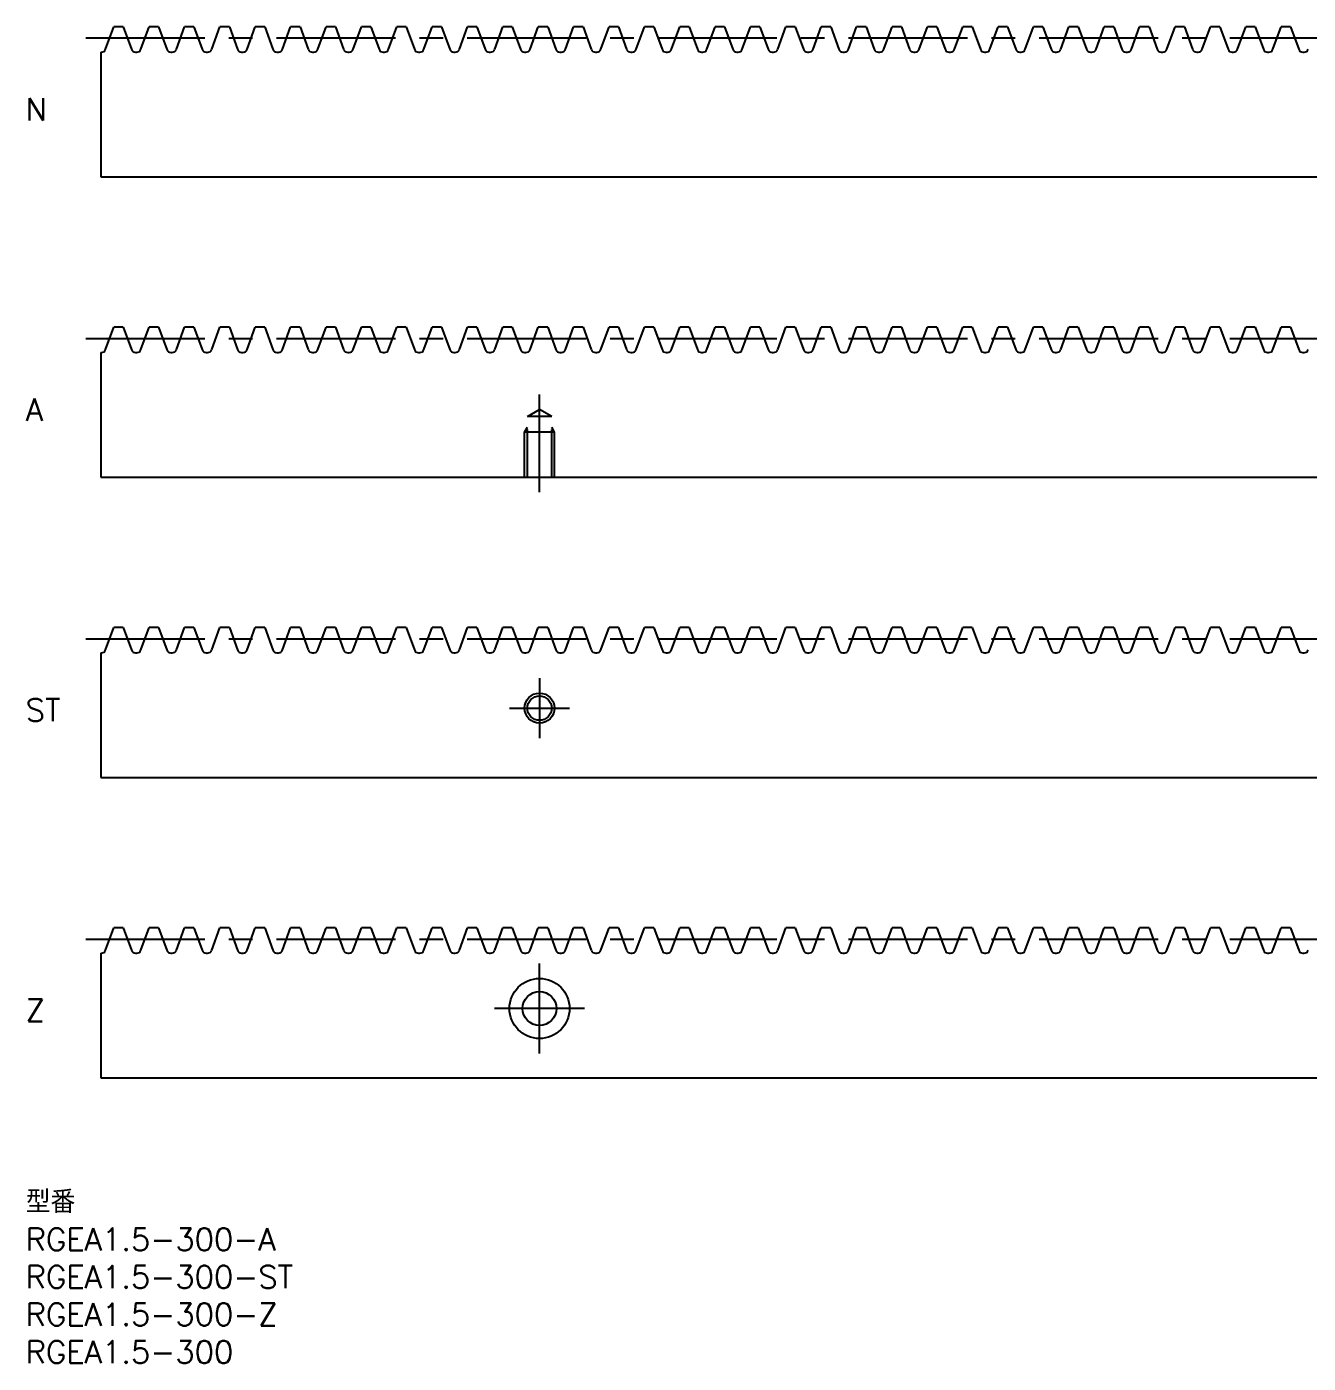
# Model space of a CAD drawing. Extents: x 0 to 342, y -23 to 155.
# Drawn here: x 0.1 to 170.9, y -23 to 155 of the extents above; entities that cross this region are included whole.
import ezdxf

# ---------------------------------------------------------------- set-up
doc = ezdxf.new("R2010")
doc.units = 0
doc.header["$LTSCALE"] = 0.5
doc.linetypes.add('CENTER', pattern=[50.8, 31.75, -6.35, 6.35, -6.35])
doc.linetypes.add('DASHED', pattern=[19.05, 12.7, -6.35])
for name, color, linetype in [('MSM_CENTER', 1, 'CENTER'), ('MSM_CONTINUOUS', 7, 'CONTINUOUS'), ('MSM_DASHED', 4, 'DASHED'), ('MSM_NARROW', 5, 'CONTINUOUS'), ('MSM_PART_NUMBER', 7, 'CONTINUOUS')]:
    doc.layers.add(name, color=color, linetype=linetype)
doc.styles.get("Standard").update_dxf_attribs({"font": 'txt.shx', "height": 3, "bigfont": 'bigfont.shx'})

# ---------------------------------------------------------------- blocks, each defined once
blk = doc.blocks.new('*U77')
at = {"layer": 'MSM_PART_NUMBER'}
blk.add_text('型番', height=3, dxfattribs=at).set_placement((0, -3))

msp = doc.modelspace()

# ---------------------------------------------------------------- linework, layer by layer
at = {"layer": 'MSM_CENTER'}
for p, q in [((8, 153.5), (308.88, 153.5)), ((8, 113.5), (308.88, 113.5)), ((68.44, 93), (68.44, 106.04)), ((8, 73.5), (308.88, 73.5)), ((68.44, 68.25), (68.44, 60.25)), ((64.44, 64.25), (72.44, 64.25)), ((8, 33.5), (308.88, 33.5)), ((68.44, 18.25), (68.44, 30.25)), ((74.44, 24.25), (62.44, 24.25))]:
    msp.add_line(p, q, dxfattribs=at)
at = {"layer": 'MSM_CONTINUOUS'}
for p, q in [((10.63, 152), (11.72, 155)), ((12.99, 155), (11.72, 155)), ((12.99, 155), (14.08, 152)), ((15.34, 152), (16.44, 155)), ((17.7, 155), (16.44, 155)), ((17.7, 155), (18.79, 152)), ((20.06, 152), (21.15, 155)), ((22.41, 155), (21.15, 155)), ((22.41, 155), (23.5, 152)), ((24.77, 152), (25.86, 155)), ((27.12, 155), (25.86, 155)), ((27.12, 155), (28.22, 152)), ((29.48, 152), (30.57, 155)), ((31.84, 155), (30.57, 155)), ((31.84, 155), (32.93, 152)), ((34.19, 152), (35.29, 155)), ((36.55, 155), (35.29, 155)), ((36.55, 155), (37.64, 152)), ((38.91, 152), (40, 155)), ((41.26, 155), (40, 155)), ((41.26, 155), (42.35, 152)), ((43.62, 152), (44.71, 155)), ((45.97, 155), (44.71, 155)), ((45.97, 155), (47.07, 152)), ((48.33, 152), (49.42, 155)), ((50.69, 155), (49.42, 155)), ((50.69, 155), (51.78, 152)), ((53.04, 152), (54.14, 155)), ((55.4, 155), (54.14, 155)), ((55.4, 155), (56.49, 152)), ((57.76, 152), (58.85, 155)), ((60.11, 155), (58.85, 155)), ((60.11, 155), (61.2, 152)), ((62.47, 152), (63.56, 155)), ((64.82, 155), (63.56, 155)), ((64.82, 155), (65.92, 152)), ((67.18, 152), (68.27, 155)), ((69.54, 155), (68.27, 155)), ((69.54, 155), (70.63, 152)), ((71.89, 152), (72.98, 155)), ((74.25, 155), (72.98, 155)), ((74.25, 155), (75.34, 152)), ((76.61, 152), (77.7, 155)), ((78.96, 155), (77.7, 155)), ((78.96, 155), (80.05, 152)), ((81.32, 152), (82.41, 155)), ((83.67, 155), (82.41, 155)), ((83.67, 155), (84.77, 152)), ((86.03, 152), (87.12, 155)), ((88.39, 155), (87.12, 155)), ((88.39, 155), (89.48, 152)), ((90.74, 152), (91.83, 155)), ((93.1, 155), (91.83, 155)), ((93.1, 155), (94.19, 152)), ((95.45, 152), (96.55, 155)), ((97.81, 155), (96.55, 155)), ((97.81, 155), (98.9, 152)), ((100.17, 152), (101.26, 155)), ((102.52, 155), (101.26, 155)), ((102.52, 155), (103.62, 152)), ((104.88, 152), (105.97, 155)), ((107.24, 155), (105.97, 155)), ((107.24, 155), (108.33, 152)), ((109.59, 152), (110.68, 155)), ((111.95, 155), (110.68, 155)), ((111.95, 155), (113.04, 152)), ((114.3, 152), (115.4, 155)), ((116.66, 155), (115.4, 155)), ((116.66, 155), (117.75, 152)), ((119.02, 152), (120.11, 155)), ((121.37, 155), (120.11, 155)), ((121.37, 155), (122.46, 152)), ((123.73, 152), (124.82, 155)), ((126.09, 155), (124.82, 155)), ((126.09, 155), (127.18, 152)), ((128.44, 152), (129.53, 155)), ((130.8, 155), (129.53, 155)), ((130.8, 155), (131.89, 152)), ((133.15, 152), (134.25, 155)), ((135.51, 155), (134.25, 155)), ((135.51, 155), (136.6, 152)), ((137.87, 152), (138.96, 155)), ((140.22, 155), (138.96, 155)), ((140.22, 155), (141.31, 152)), ((142.58, 152), (143.67, 155)), ((144.93, 155), (143.67, 155)), ((144.93, 155), (146.03, 152)), ((147.29, 152), (148.38, 155)), ((149.65, 155), (148.38, 155)), ((149.65, 155), (150.74, 152)), ((152, 152), (153.1, 155)), ((154.36, 155), (153.1, 155)), ((154.36, 155), (155.45, 152)), ((156.72, 152), (157.81, 155)), ((159.07, 155), (157.81, 155)), ((159.07, 155), (160.16, 152)), ((161.43, 152), (162.52, 155)), ((163.78, 155), (162.52, 155)), ((163.78, 155), (164.88, 152)), ((166.14, 152), (167.23, 155)), ((168.5, 155), (167.23, 155)), ((168.5, 155), (169.59, 152)), ((10, 151.62), (10.1, 151.62)), ((10, 151.62), (10, 135)), ((14.62, 151.62), (14.81, 151.62)), ((19.33, 151.62), (19.52, 151.62)), ((24.04, 151.62), (24.23, 151.62)), ((28.75, 151.62), (28.95, 151.62)), ((33.46, 151.62), (33.66, 151.62)), ((38.18, 151.62), (38.37, 151.62)), ((42.89, 151.62), (43.08, 151.62)), ((47.6, 151.62), (47.8, 151.62)), ((52.31, 151.62), (52.51, 151.62)), ((57.03, 151.62), (57.22, 151.62)), ((61.74, 151.62), (61.93, 151.62)), ((66.45, 151.62), (66.64, 151.62)), ((71.16, 151.62), (71.36, 151.62)), ((75.88, 151.62), (76.07, 151.62)), ((80.59, 151.62), (80.78, 151.62)), ((85.3, 151.62), (85.49, 151.62)), ((90.01, 151.62), (90.21, 151.62)), ((94.73, 151.62), (94.92, 151.62)), ((99.44, 151.62), (99.63, 151.62)), ((104.15, 151.62), (104.34, 151.62)), ((108.86, 151.62), (109.06, 151.62)), ((113.58, 151.62), (113.77, 151.62)), ((118.29, 151.62), (118.48, 151.62)), ((123, 151.62), (123.19, 151.62)), ((127.71, 151.62), (127.91, 151.62)), ((132.43, 151.62), (132.62, 151.62)), ((137.14, 151.62), (137.33, 151.62)), ((141.85, 151.62), (142.04, 151.62)), ((146.56, 151.62), (146.76, 151.62)), ((151.27, 151.62), (151.47, 151.62)), ((155.99, 151.62), (156.18, 151.62)), ((160.7, 151.62), (160.89, 151.62)), ((165.41, 151.62), (165.61, 151.62)), ((170.12, 151.62), (170.32, 151.62)), ((10, 135), (306.88, 135)), ((10.63, 112), (11.72, 115)), ((12.99, 115), (11.72, 115)), ((12.99, 115), (14.08, 112)), ((15.34, 112), (16.44, 115)), ((17.7, 115), (16.44, 115)), ((17.7, 115), (18.79, 112)), ((20.06, 112), (21.15, 115)), ((22.41, 115), (21.15, 115)), ((22.41, 115), (23.5, 112)), ((24.77, 112), (25.86, 115)), ((27.12, 115), (25.86, 115)), ((27.12, 115), (28.22, 112)), ((29.48, 112), (30.57, 115)), ((31.84, 115), (30.57, 115)), ((31.84, 115), (32.93, 112)), ((34.19, 112), (35.29, 115)), ((36.55, 115), (35.29, 115)), ((36.55, 115), (37.64, 112)), ((38.91, 112), (40, 115)), ((41.26, 115), (40, 115)), ((41.26, 115), (42.35, 112)), ((43.62, 112), (44.71, 115)), ((45.97, 115), (44.71, 115)), ((45.97, 115), (47.07, 112)), ((48.33, 112), (49.42, 115)), ((50.69, 115), (49.42, 115)), ((50.69, 115), (51.78, 112)), ((53.04, 112), (54.14, 115)), ((55.4, 115), (54.14, 115)), ((55.4, 115), (56.49, 112)), ((57.76, 112), (58.85, 115)), ((60.11, 115), (58.85, 115)), ((60.11, 115), (61.2, 112)), ((62.47, 112), (63.56, 115)), ((64.82, 115), (63.56, 115)), ((64.82, 115), (65.92, 112)), ((67.18, 112), (68.27, 115)), ((69.54, 115), (68.27, 115)), ((69.54, 115), (70.63, 112)), ((71.89, 112), (72.98, 115)), ((74.25, 115), (72.98, 115)), ((74.25, 115), (75.34, 112)), ((76.61, 112), (77.7, 115)), ((78.96, 115), (77.7, 115)), ((78.96, 115), (80.05, 112)), ((81.32, 112), (82.41, 115)), ((83.67, 115), (82.41, 115)), ((83.67, 115), (84.77, 112)), ((86.03, 112), (87.12, 115)), ((88.39, 115), (87.12, 115)), ((88.39, 115), (89.48, 112)), ((90.74, 112), (91.83, 115)), ((93.1, 115), (91.83, 115)), ((93.1, 115), (94.19, 112)), ((95.45, 112), (96.55, 115)), ((97.81, 115), (96.55, 115)), ((97.81, 115), (98.9, 112)), ((100.17, 112), (101.26, 115)), ((102.52, 115), (101.26, 115)), ((102.52, 115), (103.62, 112)), ((104.88, 112), (105.97, 115)), ((107.24, 115), (105.97, 115)), ((107.24, 115), (108.33, 112)), ((109.59, 112), (110.68, 115)), ((111.95, 115), (110.68, 115)), ((111.95, 115), (113.04, 112)), ((114.3, 112), (115.4, 115)), ((116.66, 115), (115.4, 115)), ((116.66, 115), (117.75, 112)), ((119.02, 112), (120.11, 115)), ((121.37, 115), (120.11, 115)), ((121.37, 115), (122.46, 112)), ((123.73, 112), (124.82, 115)), ((126.09, 115), (124.82, 115)), ((126.09, 115), (127.18, 112)), ((128.44, 112), (129.53, 115)), ((130.8, 115), (129.53, 115)), ((130.8, 115), (131.89, 112)), ((133.15, 112), (134.25, 115)), ((135.51, 115), (134.25, 115)), ((135.51, 115), (136.6, 112)), ((137.87, 112), (138.96, 115)), ((140.22, 115), (138.96, 115)), ((140.22, 115), (141.31, 112)), ((142.58, 112), (143.67, 115)), ((144.93, 115), (143.67, 115)), ((144.93, 115), (146.03, 112)), ((147.29, 112), (148.38, 115)), ((149.65, 115), (148.38, 115)), ((149.65, 115), (150.74, 112)), ((152, 112), (153.1, 115)), ((154.36, 115), (153.1, 115)), ((154.36, 115), (155.45, 112)), ((156.72, 112), (157.81, 115)), ((159.07, 115), (157.81, 115)), ((159.07, 115), (160.16, 112)), ((161.43, 112), (162.52, 115)), ((163.78, 115), (162.52, 115)), ((163.78, 115), (164.88, 112)), ((166.14, 112), (167.23, 115)), ((168.5, 115), (167.23, 115)), ((168.5, 115), (169.59, 112)), ((10, 111.62), (10.1, 111.62)), ((10, 111.62), (10, 95)), ((14.62, 111.62), (14.81, 111.62)), ((19.33, 111.62), (19.52, 111.62)), ((24.04, 111.62), (24.23, 111.62)), ((28.75, 111.62), (28.95, 111.62)), ((33.46, 111.62), (33.66, 111.62)), ((38.18, 111.62), (38.37, 111.62)), ((42.89, 111.62), (43.08, 111.62)), ((47.6, 111.62), (47.8, 111.62)), ((52.31, 111.62), (52.51, 111.62)), ((57.03, 111.62), (57.22, 111.62)), ((61.74, 111.62), (61.93, 111.62)), ((66.45, 111.62), (66.64, 111.62)), ((71.16, 111.62), (71.36, 111.62)), ((75.88, 111.62), (76.07, 111.62)), ((80.59, 111.62), (80.78, 111.62)), ((85.3, 111.62), (85.49, 111.62)), ((90.01, 111.62), (90.21, 111.62)), ((94.73, 111.62), (94.92, 111.62)), ((99.44, 111.62), (99.63, 111.62)), ((104.15, 111.62), (104.34, 111.62)), ((108.86, 111.62), (109.06, 111.62)), ((113.58, 111.62), (113.77, 111.62)), ((118.29, 111.62), (118.48, 111.62)), ((123, 111.62), (123.19, 111.62)), ((127.71, 111.62), (127.91, 111.62)), ((132.43, 111.62), (132.62, 111.62)), ((137.14, 111.62), (137.33, 111.62)), ((141.85, 111.62), (142.04, 111.62)), ((146.56, 111.62), (146.76, 111.62)), ((151.27, 111.62), (151.47, 111.62)), ((155.99, 111.62), (156.18, 111.62)), ((160.7, 111.62), (160.89, 111.62)), ((165.41, 111.62), (165.61, 111.62)), ((170.12, 111.62), (170.32, 111.62)), ((10, 95), (306.88, 95)), ((10.63, 72), (11.72, 75)), ((12.99, 75), (11.72, 75)), ((12.99, 75), (14.08, 72)), ((15.34, 72), (16.44, 75)), ((17.7, 75), (16.44, 75)), ((17.7, 75), (18.79, 72)), ((20.06, 72), (21.15, 75)), ((22.41, 75), (21.15, 75)), ((22.41, 75), (23.5, 72)), ((24.77, 72), (25.86, 75)), ((27.12, 75), (25.86, 75)), ((27.12, 75), (28.22, 72)), ((29.48, 72), (30.57, 75)), ((31.84, 75), (30.57, 75)), ((31.84, 75), (32.93, 72)), ((34.19, 72), (35.29, 75)), ((36.55, 75), (35.29, 75)), ((36.55, 75), (37.64, 72)), ((38.91, 72), (40, 75)), ((41.26, 75), (40, 75)), ((41.26, 75), (42.35, 72)), ((43.62, 72), (44.71, 75)), ((45.97, 75), (44.71, 75)), ((45.97, 75), (47.07, 72)), ((48.33, 72), (49.42, 75)), ((50.69, 75), (49.42, 75)), ((50.69, 75), (51.78, 72)), ((53.04, 72), (54.14, 75)), ((55.4, 75), (54.14, 75)), ((55.4, 75), (56.49, 72)), ((57.76, 72), (58.85, 75)), ((60.11, 75), (58.85, 75)), ((60.11, 75), (61.2, 72)), ((62.47, 72), (63.56, 75)), ((64.82, 75), (63.56, 75)), ((64.82, 75), (65.92, 72)), ((67.18, 72), (68.27, 75)), ((69.54, 75), (68.27, 75)), ((69.54, 75), (70.63, 72)), ((71.89, 72), (72.98, 75)), ((74.25, 75), (72.98, 75)), ((74.25, 75), (75.34, 72)), ((76.61, 72), (77.7, 75)), ((78.96, 75), (77.7, 75)), ((78.96, 75), (80.05, 72)), ((81.32, 72), (82.41, 75)), ((83.67, 75), (82.41, 75)), ((83.67, 75), (84.77, 72)), ((86.03, 72), (87.12, 75)), ((88.39, 75), (87.12, 75)), ((88.39, 75), (89.48, 72)), ((90.74, 72), (91.83, 75)), ((93.1, 75), (91.83, 75)), ((93.1, 75), (94.19, 72)), ((95.45, 72), (96.55, 75)), ((97.81, 75), (96.55, 75)), ((97.81, 75), (98.9, 72)), ((100.17, 72), (101.26, 75)), ((102.52, 75), (101.26, 75)), ((102.52, 75), (103.62, 72)), ((104.88, 72), (105.97, 75)), ((107.24, 75), (105.97, 75)), ((107.24, 75), (108.33, 72)), ((109.59, 72), (110.68, 75)), ((111.95, 75), (110.68, 75)), ((111.95, 75), (113.04, 72)), ((114.3, 72), (115.4, 75)), ((116.66, 75), (115.4, 75)), ((116.66, 75), (117.75, 72)), ((119.02, 72), (120.11, 75)), ((121.37, 75), (120.11, 75)), ((121.37, 75), (122.46, 72)), ((123.73, 72), (124.82, 75)), ((126.09, 75), (124.82, 75)), ((126.09, 75), (127.18, 72)), ((128.44, 72), (129.53, 75)), ((130.8, 75), (129.53, 75)), ((130.8, 75), (131.89, 72)), ((133.15, 72), (134.25, 75)), ((135.51, 75), (134.25, 75)), ((135.51, 75), (136.6, 72)), ((137.87, 72), (138.96, 75)), ((140.22, 75), (138.96, 75)), ((140.22, 75), (141.31, 72)), ((142.58, 72), (143.67, 75)), ((144.93, 75), (143.67, 75)), ((144.93, 75), (146.03, 72)), ((147.29, 72), (148.38, 75)), ((149.65, 75), (148.38, 75)), ((149.65, 75), (150.74, 72)), ((152, 72), (153.1, 75)), ((154.36, 75), (153.1, 75)), ((154.36, 75), (155.45, 72)), ((156.72, 72), (157.81, 75)), ((159.07, 75), (157.81, 75)), ((159.07, 75), (160.16, 72)), ((161.43, 72), (162.52, 75)), ((163.78, 75), (162.52, 75)), ((163.78, 75), (164.88, 72)), ((166.14, 72), (167.23, 75)), ((168.5, 75), (167.23, 75)), ((168.5, 75), (169.59, 72)), ((10, 71.62), (10.1, 71.62)), ((10, 71.62), (10, 55)), ((14.62, 71.62), (14.81, 71.62)), ((19.33, 71.62), (19.52, 71.62)), ((24.04, 71.62), (24.23, 71.62)), ((28.75, 71.62), (28.95, 71.62)), ((33.46, 71.62), (33.66, 71.62)), ((38.18, 71.62), (38.37, 71.62)), ((42.89, 71.62), (43.08, 71.62)), ((47.6, 71.62), (47.8, 71.62)), ((52.31, 71.62), (52.51, 71.62)), ((57.03, 71.62), (57.22, 71.62)), ((61.74, 71.62), (61.93, 71.62)), ((66.45, 71.62), (66.64, 71.62)), ((71.16, 71.62), (71.36, 71.62)), ((75.88, 71.62), (76.07, 71.62)), ((80.59, 71.62), (80.78, 71.62)), ((85.3, 71.62), (85.49, 71.62)), ((90.01, 71.62), (90.21, 71.62)), ((94.73, 71.62), (94.92, 71.62)), ((99.44, 71.62), (99.63, 71.62)), ((104.15, 71.62), (104.34, 71.62)), ((108.86, 71.62), (109.06, 71.62)), ((113.58, 71.62), (113.77, 71.62)), ((118.29, 71.62), (118.48, 71.62)), ((123, 71.62), (123.19, 71.62)), ((127.71, 71.62), (127.91, 71.62)), ((132.43, 71.62), (132.62, 71.62)), ((137.14, 71.62), (137.33, 71.62)), ((141.85, 71.62), (142.04, 71.62)), ((146.56, 71.62), (146.76, 71.62)), ((151.27, 71.62), (151.47, 71.62)), ((155.99, 71.62), (156.18, 71.62)), ((160.7, 71.62), (160.89, 71.62)), ((165.41, 71.62), (165.61, 71.62)), ((170.12, 71.62), (170.32, 71.62)), ((10, 55), (306.88, 55)), ((10.63, 32), (11.72, 35)), ((12.99, 35), (11.72, 35)), ((12.99, 35), (14.08, 32)), ((15.34, 32), (16.44, 35)), ((17.7, 35), (16.44, 35)), ((17.7, 35), (18.79, 32)), ((20.06, 32), (21.15, 35)), ((22.41, 35), (21.15, 35)), ((22.41, 35), (23.5, 32)), ((24.77, 32), (25.86, 35)), ((27.12, 35), (25.86, 35)), ((27.12, 35), (28.22, 32)), ((29.48, 32), (30.57, 35)), ((31.84, 35), (30.57, 35)), ((31.84, 35), (32.93, 32)), ((34.19, 32), (35.29, 35)), ((36.55, 35), (35.29, 35)), ((36.55, 35), (37.64, 32)), ((38.91, 32), (40, 35)), ((41.26, 35), (40, 35)), ((41.26, 35), (42.35, 32)), ((43.62, 32), (44.71, 35)), ((45.97, 35), (44.71, 35)), ((45.97, 35), (47.07, 32)), ((48.33, 32), (49.42, 35)), ((50.69, 35), (49.42, 35)), ((50.69, 35), (51.78, 32)), ((53.04, 32), (54.14, 35)), ((55.4, 35), (54.14, 35)), ((55.4, 35), (56.49, 32)), ((57.76, 32), (58.85, 35)), ((60.11, 35), (58.85, 35)), ((60.11, 35), (61.2, 32)), ((62.47, 32), (63.56, 35)), ((64.82, 35), (63.56, 35)), ((64.82, 35), (65.92, 32)), ((67.18, 32), (68.27, 35)), ((69.54, 35), (68.27, 35)), ((69.54, 35), (70.63, 32)), ((71.89, 32), (72.98, 35)), ((74.25, 35), (72.98, 35)), ((74.25, 35), (75.34, 32)), ((76.61, 32), (77.7, 35)), ((78.96, 35), (77.7, 35)), ((78.96, 35), (80.05, 32)), ((81.32, 32), (82.41, 35)), ((83.67, 35), (82.41, 35)), ((83.67, 35), (84.77, 32)), ((86.03, 32), (87.12, 35)), ((88.39, 35), (87.12, 35)), ((88.39, 35), (89.48, 32)), ((90.74, 32), (91.83, 35)), ((93.1, 35), (91.83, 35)), ((93.1, 35), (94.19, 32)), ((95.45, 32), (96.55, 35)), ((97.81, 35), (96.55, 35)), ((97.81, 35), (98.9, 32)), ((100.17, 32), (101.26, 35)), ((102.52, 35), (101.26, 35)), ((102.52, 35), (103.62, 32)), ((104.88, 32), (105.97, 35)), ((107.24, 35), (105.97, 35)), ((107.24, 35), (108.33, 32)), ((109.59, 32), (110.68, 35)), ((111.95, 35), (110.68, 35)), ((111.95, 35), (113.04, 32)), ((114.3, 32), (115.4, 35)), ((116.66, 35), (115.4, 35)), ((116.66, 35), (117.75, 32)), ((119.02, 32), (120.11, 35)), ((121.37, 35), (120.11, 35)), ((121.37, 35), (122.46, 32)), ((123.73, 32), (124.82, 35)), ((126.09, 35), (124.82, 35)), ((126.09, 35), (127.18, 32)), ((128.44, 32), (129.53, 35)), ((130.8, 35), (129.53, 35)), ((130.8, 35), (131.89, 32)), ((133.15, 32), (134.25, 35)), ((135.51, 35), (134.25, 35)), ((135.51, 35), (136.6, 32)), ((137.87, 32), (138.96, 35)), ((140.22, 35), (138.96, 35)), ((140.22, 35), (141.31, 32)), ((142.58, 32), (143.67, 35)), ((144.93, 35), (143.67, 35)), ((144.93, 35), (146.03, 32)), ((147.29, 32), (148.38, 35)), ((149.65, 35), (148.38, 35)), ((149.65, 35), (150.74, 32)), ((152, 32), (153.1, 35)), ((154.36, 35), (153.1, 35)), ((154.36, 35), (155.45, 32)), ((156.72, 32), (157.81, 35)), ((159.07, 35), (157.81, 35)), ((159.07, 35), (160.16, 32)), ((161.43, 32), (162.52, 35)), ((163.78, 35), (162.52, 35)), ((163.78, 35), (164.88, 32)), ((166.14, 32), (167.23, 35)), ((168.5, 35), (167.23, 35)), ((168.5, 35), (169.59, 32)), ((10, 31.62), (10.1, 31.62)), ((10, 31.62), (10, 15)), ((14.62, 31.62), (14.81, 31.62)), ((19.33, 31.62), (19.52, 31.62)), ((24.04, 31.62), (24.23, 31.62)), ((28.75, 31.62), (28.95, 31.62)), ((33.46, 31.62), (33.66, 31.62)), ((38.18, 31.62), (38.37, 31.62)), ((42.89, 31.62), (43.08, 31.62)), ((47.6, 31.62), (47.8, 31.62)), ((52.31, 31.62), (52.51, 31.62)), ((57.03, 31.62), (57.22, 31.62)), ((61.74, 31.62), (61.93, 31.62)), ((66.45, 31.62), (66.64, 31.62)), ((71.16, 31.62), (71.36, 31.62)), ((75.88, 31.62), (76.07, 31.62)), ((80.59, 31.62), (80.78, 31.62)), ((85.3, 31.62), (85.49, 31.62)), ((90.01, 31.62), (90.21, 31.62)), ((94.73, 31.62), (94.92, 31.62)), ((99.44, 31.62), (99.63, 31.62)), ((104.15, 31.62), (104.34, 31.62)), ((108.86, 31.62), (109.06, 31.62)), ((113.58, 31.62), (113.77, 31.62)), ((118.29, 31.62), (118.48, 31.62)), ((123, 31.62), (123.19, 31.62)), ((127.71, 31.62), (127.91, 31.62)), ((132.43, 31.62), (132.62, 31.62)), ((137.14, 31.62), (137.33, 31.62)), ((141.85, 31.62), (142.04, 31.62)), ((146.56, 31.62), (146.76, 31.62)), ((151.27, 31.62), (151.47, 31.62)), ((155.99, 31.62), (156.18, 31.62)), ((160.7, 31.62), (160.89, 31.62)), ((165.41, 31.62), (165.61, 31.62)), ((170.12, 31.62), (170.32, 31.62)), ((10, 15), (306.88, 15))]:
    msp.add_line(p, q, dxfattribs=at)
for centre, radius in [((68.44, 64.25), 1.62), ((68.44, 24.25), 4), ((68.44, 24.25), 2.25)]:
    msp.add_circle(centre, radius, dxfattribs=at)
for centre, start, end in [((10.1, 152.19), 270, 340), ((14.62, 152.19), 200, 270), ((14.81, 152.19), 270, 340), ((19.33, 152.19), 200, 270), ((19.52, 152.19), 270, 340), ((24.04, 152.19), 200, 270), ((24.23, 152.19), 270, 340), ((28.75, 152.19), 200, 270), ((28.95, 152.19), 270, 340), ((33.46, 152.19), 200, 270), ((33.66, 152.19), 270, 340), ((38.18, 152.19), 200, 270), ((38.37, 152.19), 270, 340), ((42.89, 152.19), 200, 270), ((43.08, 152.19), 270, 340), ((47.6, 152.19), 200, 270), ((47.8, 152.19), 270, 340), ((52.31, 152.19), 200, 270), ((52.51, 152.19), 270, 340), ((57.03, 152.19), 200, 270), ((57.22, 152.19), 270, 340), ((61.74, 152.19), 200, 270), ((61.93, 152.19), 270, 340), ((66.45, 152.19), 200, 270), ((66.64, 152.19), 270, 340), ((71.16, 152.19), 200, 270), ((71.36, 152.19), 270, 340), ((75.88, 152.19), 200, 270), ((76.07, 152.19), 270, 340), ((80.59, 152.19), 200, 270), ((80.78, 152.19), 270, 340), ((85.3, 152.19), 200, 270), ((85.49, 152.19), 270, 340), ((90.01, 152.19), 200, 270), ((90.21, 152.19), 270, 340), ((94.73, 152.19), 200, 270), ((94.92, 152.19), 270, 340), ((99.44, 152.19), 200, 270), ((99.63, 152.19), 270, 340), ((104.15, 152.19), 200, 270), ((104.34, 152.19), 270, 340), ((108.86, 152.19), 200, 270), ((109.06, 152.19), 270, 340), ((113.58, 152.19), 200, 270), ((113.77, 152.19), 270, 340), ((118.29, 152.19), 200, 270), ((118.48, 152.19), 270, 340), ((123, 152.19), 200, 270), ((123.19, 152.19), 270, 340), ((127.71, 152.19), 200, 270), ((127.91, 152.19), 270, 340), ((132.43, 152.19), 200, 270), ((132.62, 152.19), 270, 340), ((137.14, 152.19), 200, 270), ((137.33, 152.19), 270, 340), ((141.85, 152.19), 200, 270), ((142.04, 152.19), 270, 340), ((146.56, 152.19), 200, 270), ((146.76, 152.19), 270, 340), ((151.27, 152.19), 200, 270), ((151.47, 152.19), 270, 340), ((155.99, 152.19), 200, 270), ((156.18, 152.19), 270, 340), ((160.7, 152.19), 200, 270), ((160.89, 152.19), 270, 340), ((165.41, 152.19), 200, 270), ((165.61, 152.19), 270, 340), ((170.12, 152.19), 200, 270), ((170.32, 152.19), 270, 340), ((10.1, 112.19), 270, 340), ((14.62, 112.19), 200, 270), ((14.81, 112.19), 270, 340), ((19.33, 112.19), 200, 270), ((19.52, 112.19), 270, 340), ((24.04, 112.19), 200, 270), ((24.23, 112.19), 270, 340), ((28.75, 112.19), 200, 270), ((28.95, 112.19), 270, 340), ((33.46, 112.19), 200, 270), ((33.66, 112.19), 270, 340), ((38.18, 112.19), 200, 270), ((38.37, 112.19), 270, 340), ((42.89, 112.19), 200, 270), ((43.08, 112.19), 270, 340), ((47.6, 112.19), 200, 270), ((47.8, 112.19), 270, 340), ((52.31, 112.19), 200, 270), ((52.51, 112.19), 270, 340), ((57.03, 112.19), 200, 270), ((57.22, 112.19), 270, 340), ((61.74, 112.19), 200, 270), ((61.93, 112.19), 270, 340), ((66.45, 112.19), 200, 270), ((66.64, 112.19), 270, 340), ((71.16, 112.19), 200, 270), ((71.36, 112.19), 270, 340), ((75.88, 112.19), 200, 270), ((76.07, 112.19), 270, 340), ((80.59, 112.19), 200, 270), ((80.78, 112.19), 270, 340), ((85.3, 112.19), 200, 270), ((85.49, 112.19), 270, 340), ((90.01, 112.19), 200, 270), ((90.21, 112.19), 270, 340), ((94.73, 112.19), 200, 270), ((94.92, 112.19), 270, 340), ((99.44, 112.19), 200, 270), ((99.63, 112.19), 270, 340), ((104.15, 112.19), 200, 270), ((104.34, 112.19), 270, 340), ((108.86, 112.19), 200, 270), ((109.06, 112.19), 270, 340), ((113.58, 112.19), 200, 270), ((113.77, 112.19), 270, 340), ((118.29, 112.19), 200, 270), ((118.48, 112.19), 270, 340), ((123, 112.19), 200, 270), ((123.19, 112.19), 270, 340), ((127.71, 112.19), 200, 270), ((127.91, 112.19), 270, 340), ((132.43, 112.19), 200, 270), ((132.62, 112.19), 270, 340), ((137.14, 112.19), 200, 270), ((137.33, 112.19), 270, 340), ((141.85, 112.19), 200, 270), ((142.04, 112.19), 270, 340), ((146.56, 112.19), 200, 270), ((146.76, 112.19), 270, 340), ((151.27, 112.19), 200, 270), ((151.47, 112.19), 270, 340), ((155.99, 112.19), 200, 270), ((156.18, 112.19), 270, 340), ((160.7, 112.19), 200, 270), ((160.89, 112.19), 270, 340), ((165.41, 112.19), 200, 270), ((165.61, 112.19), 270, 340), ((170.12, 112.19), 200, 270), ((170.32, 112.19), 270, 340), ((10.1, 72.19), 270, 340), ((14.62, 72.19), 200, 270), ((14.81, 72.19), 270, 340), ((19.33, 72.19), 200, 270), ((19.52, 72.19), 270, 340), ((24.04, 72.19), 200, 270), ((24.23, 72.19), 270, 340), ((28.75, 72.19), 200, 270), ((28.95, 72.19), 270, 340), ((33.46, 72.19), 200, 270), ((33.66, 72.19), 270, 340), ((38.18, 72.19), 200, 270), ((38.37, 72.19), 270, 340), ((42.89, 72.19), 200, 270), ((43.08, 72.19), 270, 340), ((47.6, 72.19), 200, 270), ((47.8, 72.19), 270, 340), ((52.31, 72.19), 200, 270), ((52.51, 72.19), 270, 340), ((57.03, 72.19), 200, 270), ((57.22, 72.19), 270, 340), ((61.74, 72.19), 200, 270), ((61.93, 72.19), 270, 340), ((66.45, 72.19), 200, 270), ((66.64, 72.19), 270, 340), ((71.16, 72.19), 200, 270), ((71.36, 72.19), 270, 340), ((75.88, 72.19), 200, 270), ((76.07, 72.19), 270, 340), ((80.59, 72.19), 200, 270), ((80.78, 72.19), 270, 340), ((85.3, 72.19), 200, 270), ((85.49, 72.19), 270, 340), ((90.01, 72.19), 200, 270), ((90.21, 72.19), 270, 340), ((94.73, 72.19), 200, 270), ((94.92, 72.19), 270, 340), ((99.44, 72.19), 200, 270), ((99.63, 72.19), 270, 340), ((104.15, 72.19), 200, 270), ((104.34, 72.19), 270, 340), ((108.86, 72.19), 200, 270), ((109.06, 72.19), 270, 340), ((113.58, 72.19), 200, 270), ((113.77, 72.19), 270, 340), ((118.29, 72.19), 200, 270), ((118.48, 72.19), 270, 340), ((123, 72.19), 200, 270), ((123.19, 72.19), 270, 340), ((127.71, 72.19), 200, 270), ((127.91, 72.19), 270, 340), ((132.43, 72.19), 200, 270), ((132.62, 72.19), 270, 340), ((137.14, 72.19), 200, 270), ((137.33, 72.19), 270, 340), ((141.85, 72.19), 200, 270), ((142.04, 72.19), 270, 340), ((146.56, 72.19), 200, 270), ((146.76, 72.19), 270, 340), ((151.27, 72.19), 200, 270), ((151.47, 72.19), 270, 340), ((155.99, 72.19), 200, 270), ((156.18, 72.19), 270, 340), ((160.7, 72.19), 200, 270), ((160.89, 72.19), 270, 340), ((165.41, 72.19), 200, 270), ((165.61, 72.19), 270, 340), ((170.12, 72.19), 200, 270), ((170.32, 72.19), 270, 340), ((10.1, 32.19), 270, 340), ((14.62, 32.19), 200, 270), ((14.81, 32.19), 270, 340), ((19.33, 32.19), 200, 270), ((19.52, 32.19), 270, 340), ((24.04, 32.19), 200, 270), ((24.23, 32.19), 270, 340), ((28.75, 32.19), 200, 270), ((28.95, 32.19), 270, 340), ((33.46, 32.19), 200, 270), ((33.66, 32.19), 270, 340), ((38.18, 32.19), 200, 270), ((38.37, 32.19), 270, 340), ((42.89, 32.19), 200, 270), ((43.08, 32.19), 270, 340), ((47.6, 32.19), 200, 270), ((47.8, 32.19), 270, 340), ((52.31, 32.19), 200, 270), ((52.51, 32.19), 270, 340), ((57.03, 32.19), 200, 270), ((57.22, 32.19), 270, 340), ((61.74, 32.19), 200, 270), ((61.93, 32.19), 270, 340), ((66.45, 32.19), 200, 270), ((66.64, 32.19), 270, 340), ((71.16, 32.19), 200, 270), ((71.36, 32.19), 270, 340), ((75.88, 32.19), 200, 270), ((76.07, 32.19), 270, 340), ((80.59, 32.19), 200, 270), ((80.78, 32.19), 270, 340), ((85.3, 32.19), 200, 270), ((85.49, 32.19), 270, 340), ((90.01, 32.19), 200, 270), ((90.21, 32.19), 270, 340), ((94.73, 32.19), 200, 270), ((94.92, 32.19), 270, 340), ((99.44, 32.19), 200, 270), ((99.63, 32.19), 270, 340), ((104.15, 32.19), 200, 270), ((104.34, 32.19), 270, 340), ((108.86, 32.19), 200, 270), ((109.06, 32.19), 270, 340), ((113.58, 32.19), 200, 270), ((113.77, 32.19), 270, 340), ((118.29, 32.19), 200, 270), ((118.48, 32.19), 270, 340), ((123, 32.19), 200, 270), ((123.19, 32.19), 270, 340), ((127.71, 32.19), 200, 270), ((127.91, 32.19), 270, 340), ((132.43, 32.19), 200, 270), ((132.62, 32.19), 270, 340), ((137.14, 32.19), 200, 270), ((137.33, 32.19), 270, 340), ((141.85, 32.19), 200, 270), ((142.04, 32.19), 270, 340), ((146.56, 32.19), 200, 270), ((146.76, 32.19), 270, 340), ((151.27, 32.19), 200, 270), ((151.47, 32.19), 270, 340), ((155.99, 32.19), 200, 270), ((156.18, 32.19), 270, 340), ((160.7, 32.19), 200, 270), ((160.89, 32.19), 270, 340), ((165.41, 32.19), 200, 270), ((165.61, 32.19), 270, 340), ((170.12, 32.19), 200, 270), ((170.32, 32.19), 270, 340)]:
    msp.add_arc(centre, 0.57, start, end, dxfattribs=at)
at = {"layer": 'MSM_DASHED'}
for p, q in [((66.82, 103.1), (68.44, 104.04)), ((70.06, 103.1), (68.44, 104.04)), ((66.44, 101), (66.82, 101.66)), ((70.06, 103.1), (66.82, 103.1)), ((66.82, 95), (66.82, 103.1)), ((70.06, 95), (70.06, 103.1)), ((70.44, 101), (70.06, 101.66)), ((70.44, 101), (66.44, 101)), ((66.44, 95), (66.44, 101)), ((70.44, 95), (70.44, 101))]:
    msp.add_line(p, q, dxfattribs=at)
at = {"layer": 'MSM_NARROW'}
msp.add_circle((68.44, 64.25), 2, dxfattribs=at)

# ---------------------------------------------------------------- block references
at = {"layer": 'MSM_CONTINUOUS'}
msp.add_blockref('*U77', (0, 0), dxfattribs=at)

# ---------------------------------------------------------------- texts
at = {"layer": 'MSM_PART_NUMBER', "linetype": 'CONTINUOUS'}
for s, p in [('N', (0, 142.5)), ('A', (0, 102.5)), ('ST', (0, 62.5)), ('Z', (0, 22.5)), ('RGEA1.5-300-A', (0, -8)), ('RGEA1.5-300-ST', (0, -13)), ('RGEA1.5-300-Z', (0, -18)), ('RGEA1.5-300', (0, -23))]:
    msp.add_text(s, height=3, dxfattribs=at).set_placement(p)

doc.saveas('drawing.dxf')
